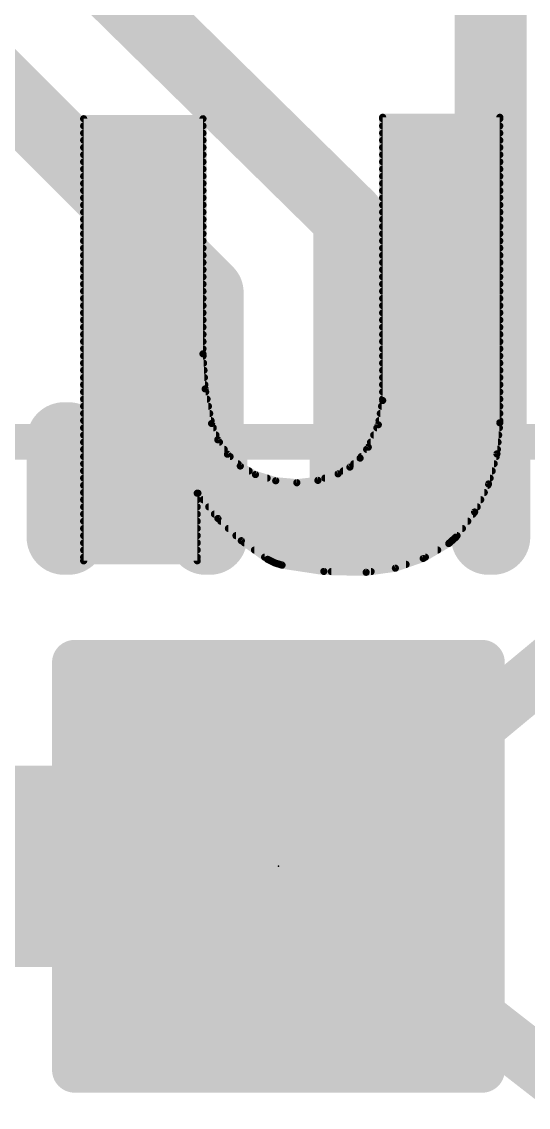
# Model space of a CAD drawing. Extents: x -0.1 to 25.5, y -0.1 to 14.1.
# Drawn here: x 7.983 to 9.773, y 8.038 to 11.874 of the extents above; entities that cross this region are included whole.
import ezdxf

# ---------------------------------------------------------------- set-up
doc = ezdxf.new("R2010")
doc.units = 0
for name, color, linetype in [('1', 12, 'CONTINUOUS'), ('22', 40, 'CONTINUOUS'), ('23', 53, 'CONTINUOUS'), ('51', 53, 'CONTINUOUS')]:
    doc.layers.add(name, color=color, linetype=linetype)

# ---------------------------------------------------------------- blocks, each defined once
blk = doc.blocks.new('RECT44800X97600R95')
at = {"const_width": 0.133}
blk.add_lwpolyline([(0.0735, -0.172), (0.0735, 0.172, 0.4142), (0.007, 0.2385), (-0.007, 0.2385, 0.4142), (-0.0735, 0.172), (-0.0735, -0.172, 0.4142), (-0.007, -0.2385), (0.007, -0.2385, 0.4142)], format="xyb", close=True, dxfattribs=at)
blk.add_solid([(-0.0324, -0.1974), (0.0324, -0.1974), (-0.0324, 0.1974), (0.0324, 0.1974)])
blk = doc.blocks.new('RECT256000X256000R10')
at = {"const_width": 0.08}
blk.add_lwpolyline([(0.76, -0.72), (0.76, 0.72, 0.4142), (0.72, 0.76), (-0.72, 0.76, 0.4142), (-0.76, 0.72), (-0.76, -0.72, 0.4142), (-0.72, -0.76), (0.72, -0.76, 0.4142)], format="xyb", close=True, dxfattribs=at)
blk.add_solid([(-0.74, -0.74), (0.74, -0.74), (-0.74, 0.74), (0.74, 0.74)])

msp = doc.modelspace()

# ---------------------------------------------------------------- linework, layer by layer
at = {"layer": '1'}
for points, const_width in [([(9.14, 11.18), (7.62, 12.6746)], 0.254), ([(9.64, 10.225), (9.64, 12.18)], 0.254), ([(8.64, 10.918), (7.747, 11.811)], 0.254), ([(9.14, 10.225), (9.14, 11.18)], 0.254), ([(8.64, 10.225), (8.64, 10.918)], 0.254), ([(9.894, 9.64), (9.4488, 9.271)], 0.2032), ([(9.271, 9.271), (8.89, 8.89)], 0.2032), ([(9.4488, 9.271), (9.271, 9.271)], 0.2032), ([(7.5692, 8.89), (8.89, 8.89)], 0.7112), ([(8.89, 8.89), (9.144, 8.89)], 0.254), ([(8.8646, 8.89), (8.636, 8.6614)], 0.2032), ([(8.6614, 8.6614), (8.89, 8.89)], 0.2032), ([(8.89, 8.89), (8.8646, 8.89)], 0.2032), ([(9.3726, 8.4074), (8.89, 8.89)], 0.2032), ([(8.636, 8.6614), (8.6614, 8.6614)], 0.2032), ([(9.525, 8.4074), (9.3726, 8.4074)], 0.2032), ([(9.8686, 8.14), (9.525, 8.4074)], 0.2032), ([(10.225, 8.14), (9.8686, 8.14)], 0.2032)]:
    msp.add_lwpolyline(points, dxfattribs=dict(at, const_width=const_width))
for points, const_width in [([(9.2035, 11.18, 1), (9.0765, 11.18)], 0.127), ([(9.0955, 11.1347, 1), (9.1845, 11.2253)], 0.127), ([(8.7035, 10.918, 1), (8.5765, 10.918)], 0.127), ([(8.5951, 10.8731, 1), (8.6849, 10.9629)], 0.127), ([(8.5765, 10.225, 1), (8.7035, 10.225)], 0.127), ([(9.0765, 10.225, 1), (9.2035, 10.225)], 0.127), ([(9.5765, 10.225, 1), (9.7035, 10.225)], 0.127), ([(9.271, 9.3218, 1), (9.271, 9.2202)], 0.1016), ([(9.3069, 9.2351, 1), (9.2351, 9.3069)], 0.1016), ([(9.4164, 9.3101, 1), (9.4812, 9.2319)], 0.1016), ([(9.4488, 9.2202, 1), (9.4488, 9.3218)], 0.1016), ([(8.89, 8.7122, 1), (8.89, 9.0678)], 0.3556), ([(8.64, 8.64, 0.4142), (8.89, 8.89)], 0.254), ([(8.89, 8.9535, 1), (8.89, 8.8265)], 0.127), ([(8.9535, 8.89, 1), (8.8265, 8.89)], 0.127), ([(9.144, 8.8265, 1), (9.144, 8.9535)], 0.127), ([(8.8646, 8.9408, 1), (8.8646, 8.8392)], 0.1016), ([(8.9005, 8.8541, 1), (8.8287, 8.9259)], 0.1016), ([(8.9259, 8.9259, 1), (8.8541, 8.8541)], 0.1016), ([(8.8541, 8.9259, 1), (8.9259, 8.8541)], 0.1016), ([(8.9259, 8.8541, 1), (8.8541, 8.9259)], 0.1016), ([(8.89, 8.8392, 1), (8.89, 8.9408)], 0.1016), ([(8.64, 8.7035, 1), (8.64, 8.5765)], 0.127), ([(8.636, 8.7122, 1), (8.636, 8.6106)], 0.1016), ([(8.6001, 8.6973, 1), (8.6719, 8.6255)], 0.1016), ([(8.6255, 8.6973, 1), (8.6973, 8.6255)], 0.1016), ([(8.6614, 8.6106, 1), (8.6614, 8.7122)], 0.1016), ([(9.3726, 8.4582, 1), (9.3726, 8.3566)], 0.1016), ([(9.3367, 8.3715, 1), (9.4085, 8.4433)], 0.1016), ([(9.5562, 8.4475, 1), (9.4938, 8.3673)], 0.1016), ([(9.525, 8.3566, 1), (9.525, 8.4582)], 0.1016), ([(9.8686, 8.1908, 1), (9.8686, 8.0892)], 0.1016)]:
    msp.add_lwpolyline(points, format="xyb", dxfattribs=dict(at, const_width=const_width))
at = {"layer": '22', "const_width": 0.0254}
for points in [[(9.2583, 10.5359), (9.2583, 11.5367)], [(9.2583, 11.5367), (9.6723, 11.5367)], [(9.6723, 11.5367), (9.6723, 10.4572)], [(8.2017, 9.9695), (8.2017, 11.5316)], [(8.2017, 11.5316), (8.6233, 11.5316)], [(8.2017, 11.5062), (8.6233, 11.5062)], [(8.6233, 11.5316), (8.6233, 10.701)], [(9.2583, 11.5316), (9.6723, 11.5316)], [(9.2583, 11.5062), (9.6723, 11.5062)], [(8.2017, 11.4808), (8.6233, 11.4808)], [(9.2583, 11.4808), (9.6723, 11.4808)], [(8.2017, 11.4554), (8.6233, 11.4554)], [(8.2017, 11.43), (8.6233, 11.43)], [(9.2583, 11.4554), (9.6723, 11.4554)], [(9.2583, 11.43), (9.6723, 11.43)], [(8.2017, 11.4046), (8.6233, 11.4046)], [(9.2583, 11.4046), (9.6723, 11.4046)], [(8.2017, 11.3792), (8.6233, 11.3792)], [(8.2017, 11.3538), (8.6233, 11.3538)], [(9.2583, 11.3792), (9.6723, 11.3792)], [(9.2583, 11.3538), (9.6723, 11.3538)], [(8.2017, 11.3284), (8.6233, 11.3284)], [(9.2583, 11.3284), (9.6723, 11.3284)], [(8.2017, 11.303), (8.6233, 11.303)], [(8.2017, 11.2776), (8.6233, 11.2776)], [(9.2583, 11.303), (9.6723, 11.303)], [(9.2583, 11.2776), (9.6723, 11.2776)], [(8.2017, 11.2522), (8.6233, 11.2522)], [(9.2583, 11.2522), (9.6723, 11.2522)], [(8.2017, 11.2268), (8.6233, 11.2268)], [(8.2017, 11.2014), (8.6233, 11.2014)], [(9.2583, 11.2268), (9.6723, 11.2268)], [(9.2583, 11.2014), (9.6723, 11.2014)], [(8.2017, 11.176), (8.6233, 11.176)], [(8.2017, 11.1506), (8.6233, 11.1506)], [(9.2583, 11.176), (9.6723, 11.176)], [(9.2583, 11.1506), (9.6723, 11.1506)], [(8.2017, 11.1252), (8.6233, 11.1252)], [(9.2583, 11.1252), (9.6723, 11.1252)], [(8.2017, 11.0998), (8.6233, 11.0998)], [(8.2017, 11.0744), (8.6233, 11.0744)], [(9.2583, 11.0998), (9.6723, 11.0998)], [(9.2583, 11.0744), (9.6723, 11.0744)], [(8.2017, 11.049), (8.6233, 11.049)], [(9.2583, 11.049), (9.6723, 11.049)], [(8.2017, 11.0236), (8.6233, 11.0236)], [(8.2017, 10.9982), (8.6233, 10.9982)], [(9.2583, 11.0236), (9.6723, 11.0236)], [(9.2583, 10.9982), (9.6723, 10.9982)], [(8.2017, 10.9728), (8.6233, 10.9728)], [(9.2583, 10.9728), (9.6723, 10.9728)], [(8.2017, 10.9474), (8.6233, 10.9474)], [(8.2017, 10.922), (8.6233, 10.922)], [(9.2583, 10.9474), (9.6723, 10.9474)], [(9.2583, 10.922), (9.6723, 10.922)], [(8.2017, 10.8966), (8.6233, 10.8966)], [(9.2583, 10.8966), (9.6723, 10.8966)], [(8.2017, 10.8712), (8.6233, 10.8712)], [(8.2017, 10.8458), (8.6233, 10.8458)], [(9.2583, 10.8712), (9.6723, 10.8712)], [(9.2583, 10.8458), (9.6723, 10.8458)], [(8.2017, 10.8204), (8.6233, 10.8204)], [(9.2583, 10.8204), (9.6723, 10.8204)], [(8.2017, 10.795), (8.6233, 10.795)], [(8.2017, 10.7696), (8.6233, 10.7696)], [(9.2583, 10.795), (9.6723, 10.795)], [(9.2583, 10.7696), (9.6723, 10.7696)], [(8.2017, 10.7442), (8.6233, 10.7442)], [(9.2583, 10.7442), (9.6723, 10.7442)], [(8.2017, 10.7188), (8.6233, 10.7188)], [(8.2017, 10.6934), (8.6238, 10.6934)], [(8.6233, 10.701), (8.631, 10.5769)], [(9.2583, 10.7188), (9.6723, 10.7188)], [(9.2583, 10.6934), (9.6723, 10.6934)], [(8.2017, 10.668), (8.6253, 10.668)], [(9.2583, 10.668), (9.6723, 10.668)], [(8.2017, 10.6426), (8.6269, 10.6426)], [(8.2017, 10.6172), (8.6285, 10.6172)], [(9.2583, 10.6426), (9.6723, 10.6426)], [(9.2583, 10.6172), (9.6723, 10.6172)], [(8.2017, 10.5918), (8.63, 10.5918)], [(8.631, 10.5769), (8.6538, 10.4546)], [(9.2583, 10.5918), (9.6723, 10.5918)], [(8.2017, 10.5664), (8.6329, 10.5664)], [(8.2017, 10.541), (8.6377, 10.541)], [(9.2583, 10.5664), (9.6723, 10.5664)], [(9.2583, 10.541), (9.6723, 10.541)], [(8.2017, 10.5156), (8.6424, 10.5156)], [(9.243, 10.4502), (9.2583, 10.5359)], [(9.2547, 10.5156), (9.6723, 10.5156)], [(8.2017, 10.4902), (8.6471, 10.4902)], [(8.2017, 10.4648), (8.6519, 10.4648)], [(9.2456, 10.4648), (9.6723, 10.4648)], [(9.2501, 10.4902), (9.6723, 10.4902)], [(8.2017, 10.4394), (8.6596, 10.4394)], [(8.6538, 10.4546), (8.6756, 10.3971)], [(9.2075, 10.3708), (9.243, 10.4502)], [(9.2381, 10.4394), (9.6707, 10.4394)], [(9.6723, 10.4572), (9.6622, 10.3472)], [(8.2017, 10.414), (8.6692, 10.414)], [(8.2017, 10.3886), (8.6814, 10.3886)], [(8.6756, 10.3971), (8.71, 10.3462)], [(9.2155, 10.3886), (9.666, 10.3886)], [(9.2268, 10.414), (9.6683, 10.414)], [(8.2017, 10.3632), (8.6985, 10.3632)], [(8.71, 10.3462), (8.7552, 10.3045)], [(9.1786, 10.3324), (9.2075, 10.3708)], [(9.2018, 10.3632), (9.6637, 10.3632)], [(9.6622, 10.3472), (9.6322, 10.2409)], [(8.2017, 10.3378), (8.7191, 10.3378)], [(8.2017, 10.3124), (8.7466, 10.3124)], [(9.1426, 10.3006), (9.1786, 10.3324)], [(9.156, 10.3124), (9.6524, 10.3124)], [(9.1827, 10.3378), (9.6595, 10.3378)], [(8.2017, 10.287), (8.7862, 10.287)], [(8.7552, 10.3045), (8.8087, 10.2743)], [(8.8087, 10.2743), (8.8804, 10.2524)], [(9.0295, 10.2537), (9.1008, 10.2768)], [(9.1008, 10.2768), (9.1426, 10.3006)], [(9.1187, 10.287), (9.6452, 10.287)], [(8.2017, 10.2616), (8.8502, 10.2616)], [(8.2017, 10.2362), (9.6299, 10.2362)], [(8.8804, 10.2524), (8.955, 10.2454)], [(8.955, 10.2454), (9.0295, 10.2537)], [(9.054, 10.2616), (9.6381, 10.2616)], [(9.6322, 10.2409), (9.5834, 10.1418)], [(8.2017, 10.2108), (9.6174, 10.2108)], [(8.6055, 10.2083), (8.603, 10.2083)], [(8.603, 10.2083), (8.603, 9.9695)], [(8.6762, 10.1189), (8.6055, 10.2083)], [(8.2017, 10.1854), (8.603, 10.1854)], [(8.2017, 10.16), (8.603, 10.16)], [(8.6236, 10.1854), (9.6049, 10.1854)], [(8.6437, 10.16), (9.5924, 10.16)], [(8.2017, 10.1346), (8.603, 10.1346)], [(8.6638, 10.1346), (9.578, 10.1346)], [(8.7589, 10.0405), (8.6762, 10.1189)], [(9.5834, 10.1418), (9.5174, 10.0533)], [(8.2017, 10.1092), (8.603, 10.1092)], [(8.2017, 10.0838), (8.603, 10.0838)], [(8.6865, 10.1092), (9.5591, 10.1092)], [(8.7132, 10.0838), (9.5402, 10.0838)], [(8.2017, 10.0584), (8.603, 10.0584)], [(8.74, 10.0584), (9.5212, 10.0584)], [(8.8519, 9.9746), (8.7589, 10.0405)], [(9.5174, 10.0533), (9.492, 10.0305)], [(8.2017, 10.033), (8.603, 10.033)], [(8.2017, 10.0076), (8.603, 10.0076)], [(8.7695, 10.033), (9.4948, 10.033)], [(8.8053, 10.0076), (9.4527, 10.0076)], [(9.492, 10.0305), (9.4018, 9.9779)], [(8.2017, 9.9822), (8.603, 9.9822)], [(8.603, 9.9695), (8.2017, 9.9695)], [(8.8412, 9.9822), (9.4092, 9.9822)], [(8.8765, 9.9623), (8.8519, 9.9746)], [(8.9027, 9.9543), (8.8765, 9.9623)], [(9.4018, 9.9779), (9.3032, 9.9436)], [(8.8946, 9.9568), (9.3411, 9.9568)], [(9.0505, 9.9319), (8.9027, 9.9543)], [(9.1999, 9.9289), (9.0505, 9.9319)], [(9.0768, 9.9314), (9.2175, 9.9314)], [(9.3032, 9.9436), (9.1999, 9.9289)]]:
    msp.add_lwpolyline(points, dxfattribs=at)
at = {"layer": '22', "const_width": 0.0127}
for points in [[(9.2646, 11.5367, 1), (9.252, 11.5367)], [(9.2583, 11.543, 1), (9.2583, 11.5304)], [(9.6786, 11.5367, 1), (9.666, 11.5367)], [(9.6723, 11.5304, 1), (9.6723, 11.543)], [(8.2081, 11.5316, 1), (8.1954, 11.5316)], [(8.2017, 11.538, 1), (8.2017, 11.5253)], [(8.2017, 11.5125, 1), (8.2017, 11.4999)], [(8.6296, 11.5316, 1), (8.617, 11.5316)], [(8.6233, 11.5253, 1), (8.6233, 11.538)], [(8.6233, 11.4999, 1), (8.6233, 11.5125)], [(9.2583, 11.538, 1), (9.2583, 11.5253)], [(9.2583, 11.5125, 1), (9.2583, 11.4999)], [(9.6723, 11.5253, 1), (9.6723, 11.538)], [(9.6723, 11.4999, 1), (9.6723, 11.5125)], [(8.2017, 11.4871, 1), (8.2017, 11.4745)], [(8.6233, 11.4745, 1), (8.6233, 11.4871)], [(9.2583, 11.4871, 1), (9.2583, 11.4745)], [(9.6723, 11.4745, 1), (9.6723, 11.4871)], [(8.2017, 11.4618, 1), (8.2017, 11.4491)], [(8.2017, 11.4363, 1), (8.2017, 11.4237)], [(8.6233, 11.4491, 1), (8.6233, 11.4618)], [(8.6233, 11.4237, 1), (8.6233, 11.4363)], [(9.2583, 11.4618, 1), (9.2583, 11.4491)], [(9.2583, 11.4363, 1), (9.2583, 11.4237)], [(9.6723, 11.4491, 1), (9.6723, 11.4618)], [(9.6723, 11.4237, 1), (9.6723, 11.4363)], [(8.2017, 11.4109, 1), (8.2017, 11.3983)], [(8.6233, 11.3983, 1), (8.6233, 11.4109)], [(9.2583, 11.4109, 1), (9.2583, 11.3983)], [(9.6723, 11.3983, 1), (9.6723, 11.4109)], [(8.2017, 11.3856, 1), (8.2017, 11.3729)], [(8.2017, 11.3601, 1), (8.2017, 11.3475)], [(8.6233, 11.3729, 1), (8.6233, 11.3856)], [(8.6233, 11.3475, 1), (8.6233, 11.3601)], [(9.2583, 11.3856, 1), (9.2583, 11.3729)], [(9.2583, 11.3601, 1), (9.2583, 11.3475)], [(9.6723, 11.3729, 1), (9.6723, 11.3856)], [(9.6723, 11.3475, 1), (9.6723, 11.3601)], [(8.2017, 11.3347, 1), (8.2017, 11.3221)], [(8.6233, 11.3221, 1), (8.6233, 11.3347)], [(9.2583, 11.3347, 1), (9.2583, 11.3221)], [(9.6723, 11.3221, 1), (9.6723, 11.3347)], [(8.2017, 11.3094, 1), (8.2017, 11.2967)], [(8.2017, 11.284, 1), (8.2017, 11.2713)], [(8.6233, 11.2967, 1), (8.6233, 11.3094)], [(8.6233, 11.2713, 1), (8.6233, 11.284)], [(9.2583, 11.3094, 1), (9.2583, 11.2967)], [(9.2583, 11.284, 1), (9.2583, 11.2713)], [(9.6723, 11.2967, 1), (9.6723, 11.3094)], [(9.6723, 11.2713, 1), (9.6723, 11.284)], [(8.2017, 11.2585, 1), (8.2017, 11.2459)], [(8.6233, 11.2459, 1), (8.6233, 11.2585)], [(9.2583, 11.2585, 1), (9.2583, 11.2459)], [(9.6723, 11.2459, 1), (9.6723, 11.2585)], [(8.2017, 11.2332, 1), (8.2017, 11.2205)], [(8.2017, 11.2078, 1), (8.2017, 11.1951)], [(8.6233, 11.2205, 1), (8.6233, 11.2332)], [(8.6233, 11.1951, 1), (8.6233, 11.2078)], [(9.2583, 11.2332, 1), (9.2583, 11.2205)], [(9.2583, 11.2078, 1), (9.2583, 11.1951)], [(9.6723, 11.2205, 1), (9.6723, 11.2332)], [(9.6723, 11.1951, 1), (9.6723, 11.2078)], [(8.2017, 11.157, 1), (8.2017, 11.1443)], [(8.2017, 11.1823, 1), (8.2017, 11.1697)], [(8.6233, 11.1697, 1), (8.6233, 11.1823)], [(8.6233, 11.1443, 1), (8.6233, 11.157)], [(9.2583, 11.157, 1), (9.2583, 11.1443)], [(9.2583, 11.1823, 1), (9.2583, 11.1697)], [(9.6723, 11.1697, 1), (9.6723, 11.1823)], [(9.6723, 11.1443, 1), (9.6723, 11.157)], [(8.2017, 11.1316, 1), (8.2017, 11.1189)], [(8.6233, 11.1189, 1), (8.6233, 11.1316)], [(9.2583, 11.1316, 1), (9.2583, 11.1189)], [(9.6723, 11.1189, 1), (9.6723, 11.1316)], [(8.2017, 11.0808, 1), (8.2017, 11.0681)], [(8.2017, 11.1061, 1), (8.2017, 11.0935)], [(8.6233, 11.0935, 1), (8.6233, 11.1061)], [(8.6233, 11.0681, 1), (8.6233, 11.0808)], [(9.2583, 11.0808, 1), (9.2583, 11.0681)], [(9.2583, 11.1061, 1), (9.2583, 11.0935)], [(9.6723, 11.0935, 1), (9.6723, 11.1061)], [(9.6723, 11.0681, 1), (9.6723, 11.0808)], [(8.2017, 11.0554, 1), (8.2017, 11.0427)], [(8.6233, 11.0427, 1), (8.6233, 11.0554)], [(9.2583, 11.0554, 1), (9.2583, 11.0427)], [(9.6723, 11.0427, 1), (9.6723, 11.0554)], [(8.2017, 11.0046, 1), (8.2017, 10.9919)], [(8.2017, 11.0299, 1), (8.2017, 11.0173)], [(8.6233, 11.0173, 1), (8.6233, 11.0299)], [(8.6233, 10.9919, 1), (8.6233, 11.0046)], [(9.2583, 11.0046, 1), (9.2583, 10.9919)], [(9.2583, 11.0299, 1), (9.2583, 11.0173)], [(9.6723, 11.0173, 1), (9.6723, 11.0299)], [(9.6723, 10.9919, 1), (9.6723, 11.0046)], [(8.2017, 10.9792, 1), (8.2017, 10.9665)], [(8.6233, 10.9665, 1), (8.6233, 10.9792)], [(9.2583, 10.9792, 1), (9.2583, 10.9665)], [(9.6723, 10.9665, 1), (9.6723, 10.9792)], [(8.2017, 10.9284, 1), (8.2017, 10.9157)], [(8.2017, 10.9537, 1), (8.2017, 10.9411)], [(8.6233, 10.9411, 1), (8.6233, 10.9537)], [(8.6233, 10.9157, 1), (8.6233, 10.9284)], [(9.2583, 10.9284, 1), (9.2583, 10.9157)], [(9.2583, 10.9537, 1), (9.2583, 10.9411)], [(9.6723, 10.9411, 1), (9.6723, 10.9537)], [(9.6723, 10.9157, 1), (9.6723, 10.9284)], [(8.2017, 10.903, 1), (8.2017, 10.8903)], [(8.6233, 10.8903, 1), (8.6233, 10.903)], [(9.2583, 10.903, 1), (9.2583, 10.8903)], [(9.6723, 10.8903, 1), (9.6723, 10.903)], [(8.2017, 10.8521, 1), (8.2017, 10.8395)], [(8.2017, 10.8775, 1), (8.2017, 10.8649)], [(8.6233, 10.8649, 1), (8.6233, 10.8775)], [(8.6233, 10.8395, 1), (8.6233, 10.8521)], [(9.2583, 10.8521, 1), (9.2583, 10.8395)], [(9.2583, 10.8775, 1), (9.2583, 10.8649)], [(9.6723, 10.8649, 1), (9.6723, 10.8775)], [(9.6723, 10.8395, 1), (9.6723, 10.8521)], [(8.2017, 10.8268, 1), (8.2017, 10.8141)], [(8.6233, 10.8141, 1), (8.6233, 10.8268)], [(9.2583, 10.8268, 1), (9.2583, 10.8141)], [(9.6723, 10.8141, 1), (9.6723, 10.8268)], [(8.2017, 10.7759, 1), (8.2017, 10.7633)], [(8.2017, 10.8013, 1), (8.2017, 10.7887)], [(8.6233, 10.7887, 1), (8.6233, 10.8013)], [(8.6233, 10.7633, 1), (8.6233, 10.7759)], [(9.2583, 10.7759, 1), (9.2583, 10.7633)], [(9.2583, 10.8013, 1), (9.2583, 10.7887)], [(9.6723, 10.7887, 1), (9.6723, 10.8013)], [(9.6723, 10.7633, 1), (9.6723, 10.7759)], [(8.2017, 10.7506, 1), (8.2017, 10.7379)], [(8.6233, 10.7379, 1), (8.6233, 10.7506)], [(9.2583, 10.7506, 1), (9.2583, 10.7379)], [(9.6723, 10.7379, 1), (9.6723, 10.7506)], [(8.2017, 10.6997, 1), (8.2017, 10.6871)], [(8.2017, 10.7251, 1), (8.2017, 10.7125)], [(8.6296, 10.7014, 1), (8.617, 10.7006)], [(8.617, 10.701, 1), (8.6296, 10.701)], [(8.6233, 10.7125, 1), (8.6233, 10.7251)], [(8.6238, 10.6871, 1), (8.6238, 10.6997)], [(9.2583, 10.6997, 1), (9.2583, 10.6871)], [(9.2583, 10.7251, 1), (9.2583, 10.7125)], [(9.6723, 10.7125, 1), (9.6723, 10.7251)], [(9.6723, 10.6871, 1), (9.6723, 10.6997)], [(8.2017, 10.6744, 1), (8.2017, 10.6617)], [(8.6253, 10.6617, 1), (8.6253, 10.6744)], [(9.2583, 10.6744, 1), (9.2583, 10.6617)], [(9.6723, 10.6617, 1), (9.6723, 10.6744)], [(8.2017, 10.6489, 1), (8.2017, 10.6363)], [(8.2017, 10.6235, 1), (8.2017, 10.6109)], [(8.6269, 10.6363, 1), (8.6269, 10.6489)], [(8.6285, 10.6109, 1), (8.6285, 10.6235)], [(9.2583, 10.6489, 1), (9.2583, 10.6363)], [(9.2583, 10.6235, 1), (9.2583, 10.6109)], [(9.6723, 10.6363, 1), (9.6723, 10.6489)], [(9.6723, 10.6109, 1), (9.6723, 10.6235)], [(8.2017, 10.5982, 1), (8.2017, 10.5855)], [(8.6372, 10.578, 1), (8.6247, 10.5757)], [(8.63, 10.5855, 1), (8.63, 10.5982)], [(9.2583, 10.5982, 1), (9.2583, 10.5855)], [(9.6723, 10.5855, 1), (9.6723, 10.5982)], [(8.2017, 10.5727, 1), (8.2017, 10.5601)], [(8.2017, 10.5473, 1), (8.2017, 10.5347)], [(8.6246, 10.5765, 1), (8.6373, 10.5773)], [(8.6329, 10.5601, 1), (8.6329, 10.5727)], [(8.6377, 10.5347, 1), (8.6377, 10.5473)], [(9.2583, 10.5727, 1), (9.2583, 10.5601)], [(9.2583, 10.5473, 1), (9.2583, 10.5347)], [(9.6723, 10.5601, 1), (9.6723, 10.5727)], [(9.6723, 10.5347, 1), (9.6723, 10.5473)], [(8.2017, 10.522, 1), (8.2017, 10.5093)], [(8.6424, 10.5093, 1), (8.6424, 10.522)], [(9.2547, 10.522, 1), (9.2547, 10.5093)], [(9.2646, 10.5348, 1), (9.252, 10.537)], [(9.252, 10.5359, 1), (9.2646, 10.5359)], [(9.6723, 10.5093, 1), (9.6723, 10.522)], [(8.2017, 10.4965, 1), (8.2017, 10.4839)], [(8.2017, 10.4711, 1), (8.2017, 10.4585)], [(8.6471, 10.4839, 1), (8.6471, 10.4965)], [(8.6519, 10.4585, 1), (8.6519, 10.4711)], [(9.2456, 10.4711, 1), (9.2456, 10.4585)], [(9.2501, 10.4965, 1), (9.2501, 10.4839)], [(9.6723, 10.4839, 1), (9.6723, 10.4965)], [(9.6723, 10.4585, 1), (9.6723, 10.4711)], [(8.2017, 10.4458, 1), (8.2017, 10.4331)], [(8.6597, 10.4569, 1), (8.6479, 10.4523)], [(8.6476, 10.4534, 1), (8.66, 10.4558)], [(8.6596, 10.4331, 1), (8.6596, 10.4458)], [(9.2381, 10.4458, 1), (9.2381, 10.4331)], [(9.2367, 10.4514, 1), (9.2492, 10.4491)], [(9.2488, 10.4477, 1), (9.2372, 10.4528)], [(9.6786, 10.4566, 1), (9.666, 10.4578)], [(9.666, 10.4572, 1), (9.6786, 10.4572)], [(9.6707, 10.4331, 1), (9.6707, 10.4458)], [(8.2017, 10.4203, 1), (8.2017, 10.4077)], [(8.2017, 10.3949, 1), (8.2017, 10.3823)], [(8.6692, 10.4077, 1), (8.6692, 10.4203)], [(8.6809, 10.4007, 1), (8.6703, 10.3936)], [(8.6697, 10.3949, 1), (8.6815, 10.3994)], [(8.6814, 10.3823, 1), (8.6814, 10.3949)], [(9.2155, 10.3949, 1), (9.2155, 10.3823)], [(9.2268, 10.4203, 1), (9.2268, 10.4077)], [(9.666, 10.3823, 1), (9.666, 10.3949)], [(9.6683, 10.4077, 1), (9.6683, 10.4203)], [(8.2017, 10.3696, 1), (8.2017, 10.3569)], [(8.6985, 10.3569, 1), (8.6985, 10.3696)], [(8.7143, 10.3509, 1), (8.7057, 10.3415)], [(9.2018, 10.3696, 1), (9.2018, 10.3569)], [(9.2017, 10.3734, 1), (9.2133, 10.3682)], [(9.2126, 10.367, 1), (9.2024, 10.3746)], [(9.6683, 10.3455, 1), (9.6561, 10.3489)], [(9.6637, 10.3569, 1), (9.6637, 10.3696)], [(8.2017, 10.3441, 1), (8.2017, 10.3315)], [(8.2017, 10.3187, 1), (8.2017, 10.3061)], [(8.7047, 10.3426, 1), (8.7153, 10.3497)], [(8.7191, 10.3315, 1), (8.7191, 10.3441)], [(8.7466, 10.3061, 1), (8.7466, 10.3187)], [(9.156, 10.3187, 1), (9.156, 10.3061)], [(9.1736, 10.3362, 1), (9.1837, 10.3285)], [(9.1828, 10.3276, 1), (9.1744, 10.3371)], [(9.1827, 10.3441, 1), (9.1827, 10.3315)], [(9.6524, 10.3061, 1), (9.6524, 10.3187)], [(9.6559, 10.3478, 1), (9.6685, 10.3466)], [(9.6595, 10.3315, 1), (9.6595, 10.3441)], [(8.2017, 10.2934, 1), (8.2017, 10.2807)], [(8.7583, 10.31, 1), (8.752, 10.299)], [(8.7509, 10.2998, 1), (8.7595, 10.3092)], [(8.7862, 10.2807, 1), (8.7862, 10.2934)], [(8.8106, 10.2804, 1), (8.8068, 10.2682)], [(8.8056, 10.2688, 1), (8.8118, 10.2798)], [(9.0977, 10.2823, 1), (9.1039, 10.2713)], [(9.1028, 10.2708, 1), (9.0988, 10.2828)], [(9.1187, 10.2934, 1), (9.1187, 10.2807)], [(9.1384, 10.3053, 1), (9.1468, 10.2958)], [(9.1457, 10.2951, 1), (9.1394, 10.3061)], [(9.6452, 10.2807, 1), (9.6452, 10.2934)], [(8.2017, 10.2679, 1), (8.2017, 10.2553)], [(8.2017, 10.2425, 1), (8.2017, 10.2299)], [(8.8502, 10.2553, 1), (8.8502, 10.2679)], [(8.881, 10.2587, 1), (8.8798, 10.2461)], [(8.8785, 10.2463, 1), (8.8822, 10.2585)], [(8.9543, 10.2517, 1), (8.9557, 10.2391)], [(8.9544, 10.2391, 1), (8.9556, 10.2517)], [(9.0275, 10.2597, 1), (9.0315, 10.2476)], [(9.0302, 10.2473, 1), (9.0288, 10.26)], [(9.054, 10.2679, 1), (9.054, 10.2553)], [(9.6261, 10.2426, 1), (9.6384, 10.2392)], [(9.6379, 10.2381, 1), (9.6265, 10.2437)], [(9.6299, 10.2299, 1), (9.6299, 10.2425)], [(9.6381, 10.2553, 1), (9.6381, 10.2679)], [(8.2017, 10.2172, 1), (8.2017, 10.2045)], [(8.603, 10.2147, 1), (8.603, 10.202)], [(8.6093, 10.2083, 1), (8.5967, 10.2083)], [(8.6105, 10.2122, 1), (8.6005, 10.2044)], [(8.6055, 10.202, 1), (8.6055, 10.2147)], [(9.6174, 10.2045, 1), (9.6174, 10.2172)], [(8.2017, 10.1918, 1), (8.2017, 10.1791)], [(8.2017, 10.1663, 1), (8.2017, 10.1537)], [(8.603, 10.1791, 1), (8.603, 10.1918)], [(8.603, 10.1537, 1), (8.603, 10.1663)], [(8.6236, 10.1918, 1), (8.6236, 10.1791)], [(8.6437, 10.1663, 1), (8.6437, 10.1537)], [(9.5924, 10.1537, 1), (9.5924, 10.1663)], [(9.6049, 10.1791, 1), (9.6049, 10.1918)], [(8.2017, 10.141, 1), (8.2017, 10.1283)], [(8.603, 10.1283, 1), (8.603, 10.141)], [(8.6638, 10.141, 1), (8.6638, 10.1283)], [(8.6806, 10.1235, 1), (8.6718, 10.1143)], [(8.6712, 10.115, 1), (8.6812, 10.1229)], [(9.5777, 10.1446, 1), (9.5891, 10.139)], [(9.578, 10.1283, 1), (9.578, 10.141)], [(9.5885, 10.138, 1), (9.5783, 10.1456)], [(8.2017, 10.1156, 1), (8.2017, 10.1029)], [(8.2017, 10.0901, 1), (8.2017, 10.0775)], [(8.603, 10.1029, 1), (8.603, 10.1156)], [(8.603, 10.0775, 1), (8.603, 10.0901)], [(8.6865, 10.1156, 1), (8.6865, 10.1029)], [(8.7132, 10.0901, 1), (8.7132, 10.0775)], [(9.5402, 10.0775, 1), (9.5402, 10.0901)], [(9.5591, 10.1029, 1), (9.5591, 10.1156)], [(8.2017, 10.0648, 1), (8.2017, 10.0521)], [(8.603, 10.0521, 1), (8.603, 10.0648)], [(8.74, 10.0648, 1), (8.74, 10.0521)], [(8.7626, 10.0457, 1), (8.7552, 10.0353)], [(8.7545, 10.0359, 1), (8.7633, 10.0451)], [(9.5123, 10.0571, 1), (9.5225, 10.0495)], [(9.5216, 10.0486, 1), (9.5132, 10.058)], [(9.5212, 10.0521, 1), (9.5212, 10.0648)], [(8.2017, 10.0394, 1), (8.2017, 10.0267)], [(8.2017, 10.0139, 1), (8.2017, 10.0013)], [(8.603, 10.0267, 1), (8.603, 10.0394)], [(8.603, 10.0013, 1), (8.603, 10.0139)], [(8.7695, 10.0394, 1), (8.7695, 10.0267)], [(8.8053, 10.0139, 1), (8.8053, 10.0013)], [(9.4527, 10.0013, 1), (9.4527, 10.0139)], [(9.4878, 10.0352, 1), (9.4962, 10.0258)], [(9.4952, 10.025, 1), (9.4888, 10.036)], [(9.4948, 10.0267, 1), (9.4948, 10.0394)], [(8.2017, 9.9886, 1), (8.2017, 9.9759)], [(8.1954, 9.9695, 1), (8.2081, 9.9695)], [(8.2017, 9.9758, 1), (8.2017, 9.9632)], [(8.5967, 9.9695, 1), (8.6093, 9.9695)], [(8.603, 9.9759, 1), (8.603, 9.9886)], [(8.603, 9.9632, 1), (8.603, 9.9758)], [(8.8412, 9.9886, 1), (8.8412, 9.9759)], [(8.8547, 9.9803, 1), (8.8491, 9.9689)], [(8.8482, 9.9694, 1), (8.8556, 9.9798)], [(8.8783, 9.9684, 1), (8.8746, 9.9563)], [(8.8736, 9.9567, 1), (8.8793, 9.968)], [(9.3986, 9.9834, 1), (9.405, 9.9724)], [(9.4039, 9.9719, 1), (9.3997, 9.9839)], [(9.4092, 9.9759, 1), (9.4092, 9.9886)], [(8.8946, 9.9632, 1), (8.8946, 9.9505)], [(8.9037, 9.9606, 1), (8.9017, 9.948)], [(8.9008, 9.9482, 1), (8.9046, 9.9604)], [(9.0506, 9.9383, 1), (9.0503, 9.9256)], [(9.0495, 9.9257, 1), (9.0514, 9.9382)], [(9.0768, 9.9377, 1), (9.0768, 9.9251)], [(9.199, 9.9352, 1), (9.2008, 9.9226)], [(9.1998, 9.9226, 1), (9.2, 9.9352)], [(9.2175, 9.9251, 1), (9.2175, 9.9377)], [(9.3012, 9.9496, 1), (9.3053, 9.9376)], [(9.3041, 9.9373, 1), (9.3023, 9.9499)], [(9.3411, 9.9505, 1), (9.3411, 9.9632)]]:
    msp.add_lwpolyline(points, format="xyb", dxfattribs=at)
at = {"layer": '23'}
msp.add_point((8.89, 8.89), dxfattribs=at)
at = {"layer": '51', "const_width": 0.127}
msp.add_lwpolyline([(7.39, 10.39), (10.39, 10.39)], dxfattribs=at)

# ---------------------------------------------------------------- block references
at = {"layer": '1'}
for name, p in [('RECT44800X97600R95', (8.14, 10.225)), ('RECT44800X97600R95', (8.64, 10.225)), ('RECT44800X97600R95', (9.14, 10.225)), ('RECT44800X97600R95', (9.64, 10.225)), ('RECT256000X256000R10', (8.89, 8.89))]:
    msp.add_blockref(name, p, dxfattribs=at)

doc.saveas('drawing.dxf')
